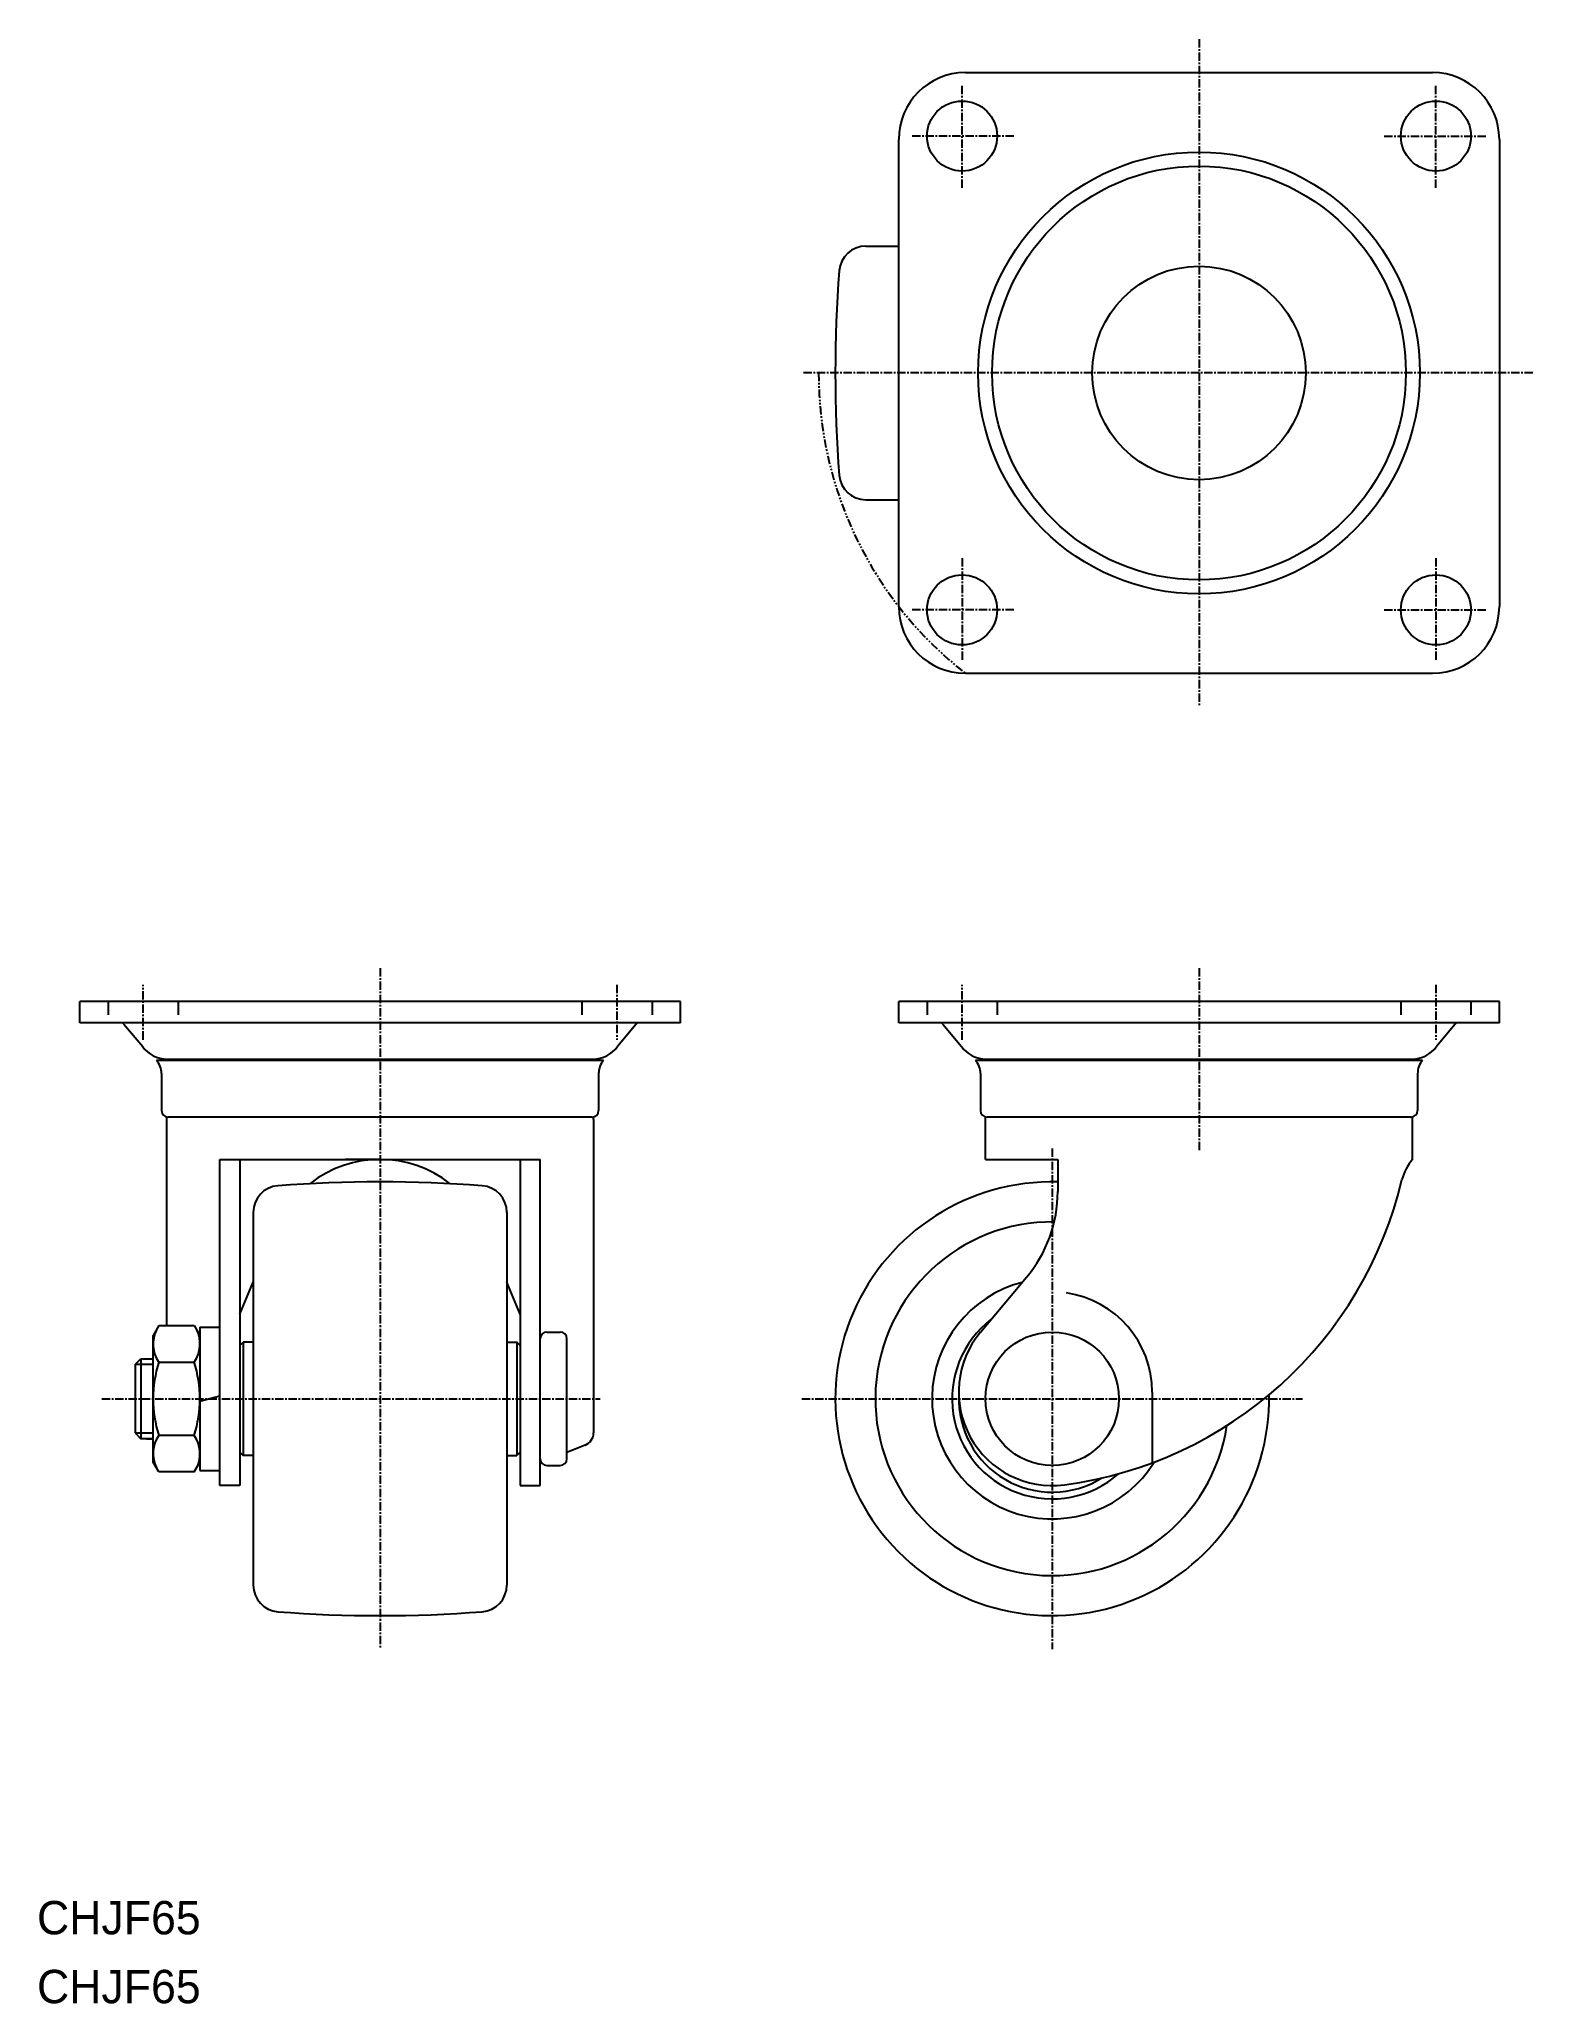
# Model space of a CAD drawing. Extents: x 0 to 224, y 0 to 294.
import ezdxf

# ---------------------------------------------------------------- set-up
doc = ezdxf.new("R2010")
doc.units = 0
for name, pattern in [('CENTER', [2, 1.25, -0.25, 0.25, -0.25]), ('DASHED', [3.5, 2, -1.5]), ('PHANTOM', [2.5, 1.25, -0.25, 0.25, -0.25, 0.25, -0.25])]:
    doc.linetypes.add(name, pattern=pattern)
doc.layers.get('0').update_dxf_attribs({"linetype": 'CONTINUOUS'})
doc.layers.add('CENTER', color=1, linetype='CENTER')

msp = doc.modelspace()

# ---------------------------------------------------------------- linework, layer by layer
at = {"color": 7, "linetype": 'CONTINUOUS'}
for p, q in [((139.11, 289.26), (209.11, 289.26)), ((129.11, 209.26), (129.11, 279.26)), ((219.11, 279.26), (219.11, 209.26)), ((124.19, 263.26), (129.11, 263.26)), ((124.19, 225.26), (129.11, 225.26)), ((139.11, 199.26), (209.11, 199.26)), ((6.4, 146.87), (6.4, 150.07)), ((96.4, 150.07), (6.4, 150.07)), ((96.4, 146.87), (96.4, 150.07)), ((129.11, 146.87), (129.11, 150.07)), ((219.11, 150.07), (129.11, 150.07)), ((219.11, 146.87), (219.11, 150.07)), ((96.4, 146.87), (6.4, 146.87)), ((13.02, 146.71), (15.83, 143.33)), ((89.78, 146.71), (86.98, 143.33)), ((219.11, 146.87), (129.11, 146.87)), ((135.73, 146.71), (138.54, 143.33)), ((212.49, 146.71), (209.68, 143.33)), ((19.47, 141.47), (83.33, 141.47)), ((21.32, 141.47), (21.06, 141.27)), ((81.49, 141.47), (81.74, 141.27)), ((141.97, 141.47), (206.04, 141.47)), ((144.03, 141.47), (143.77, 141.27)), ((204.19, 141.47), (204.45, 141.27)), ((84.9, 141.27), (17.9, 141.27)), ((18.65, 139.28), (18.65, 133.77)), ((84.15, 139.28), (84.15, 133.77)), ((207.61, 141.27), (140.61, 141.27)), ((141.36, 139.28), (141.36, 133.77)), ((206.86, 139.27), (206.86, 133.77)), ((83.15, 132.77), (19.65, 132.77)), ((142.11, 126.43), (142.11, 132.73)), ((142.11, 126.43), (142.11, 132.73)), ((205.86, 132.77), (142.36, 132.77)), ((206.11, 126.43), (206.11, 132.73)), ((19.4, 132.43), (19.4, 101.54)), ((83.4, 132.43), (83.4, 85.48)), ((27.4, 77.57), (27.4, 126.43)), ((27.4, 126.43), (75.4, 126.43)), ((30.4, 126.43), (30.4, 77.57)), ((51.4, 126.43), (46.15, 126.43)), ((51.4, 126.43), (56.66, 126.43)), ((72.4, 126.43), (72.4, 77.57)), ((75.4, 77.57), (75.4, 126.43)), ((142.11, 126.43), (152.94, 126.43)), ((152.94, 126.43), (152.94, 121.62)), ((32.4, 118.5), (32.4, 62.65)), ((70.4, 118.5), (70.4, 62.65)), ((30.4, 103.26), (32.4, 108.05)), ((72.4, 103.26), (70.4, 108.05)), ((141.39, 100.57), (148.27, 108.77)), ((18.25, 101.54), (17.4, 100.07)), ((18.25, 101.54), (23.55, 101.54)), ((23.55, 101.54), (24.4, 100.07)), ((24.4, 101.32), (27.4, 101.32)), ((24.4, 101.32), (24.4, 79.82)), ((76.4, 100.57), (78.4, 100.57)), ((17.4, 81.07), (17.4, 100.07)), ((30.4, 98.57), (30.9, 99.07)), ((30.4, 98.57), (30.4, 82.57)), ((30.9, 99.07), (30.9, 82.07)), ((32.4, 99.07), (30.9, 99.07)), ((70.4, 99.07), (71.9, 99.07)), ((71.9, 99.07), (71.9, 82.07)), ((72.4, 98.57), (71.9, 99.07)), ((72.4, 98.57), (72.4, 82.57)), ((79.4, 81.57), (79.4, 99.57)), ((14.7, 95.7), (15.58, 96.57)), ((14.7, 95.7), (14.7, 85.45)), ((15.58, 96.57), (17.4, 96.57)), ((15.58, 96.57), (15.58, 84.57)), ((16.4, 96.57), (17.4, 96.57)), ((18.25, 96.06), (23.55, 96.06)), ((167.11, 91.57), (167.11, 80.97)), ((27.4, 90.97), (24.4, 90.17)), ((14.7, 85.45), (15.58, 84.57)), ((17.4, 84.57), (15.58, 84.57)), ((16.4, 84.57), (17.4, 84.57)), ((18.25, 85.09), (23.55, 85.09)), ((30.4, 82.57), (30.9, 82.07)), ((72.4, 82.57), (71.9, 82.07)), ((82.13, 83.61), (79.4, 82.54)), ((18.25, 79.6), (17.4, 81.07)), ((23.55, 79.6), (18.25, 79.6)), ((23.55, 79.6), (24.4, 81.07)), ((24.4, 79.82), (27.4, 79.82)), ((32.4, 82.07), (30.9, 82.07)), ((70.4, 82.07), (71.9, 82.07)), ((76.4, 80.57), (78.4, 80.57)), ((30.4, 77.57), (27.4, 77.57)), ((72.4, 77.57), (75.4, 77.57))]:
    msp.add_line(p, q, dxfattribs=at)
at = {"color": 3, "linetype": 'DASHED'}
for p, q in [((10.65, 150.07), (10.65, 146.87)), ((21.15, 150.07), (21.15, 146.87)), ((81.65, 150.07), (81.65, 146.87)), ((92.15, 150.07), (92.15, 146.87)), ((133.36, 150.07), (133.36, 146.87)), ((143.86, 150.07), (143.86, 146.87)), ((204.36, 150.07), (204.36, 146.87)), ((214.86, 150.07), (214.86, 146.87))]:
    msp.add_line(p, q, dxfattribs=at)
at = {"color": 3, "linetype": 'CONTINUOUS'}
for p, q in [((17.4, 95.7), (14.7, 95.7)), ((14.7, 85.45), (17.4, 85.45))]:
    msp.add_line(p, q, dxfattribs=at)
at = {"color": 7, "linetype": 'CONTINUOUS'}
for centre, radius in [((138.61, 279.76), 5.25), ((209.61, 279.76), 5.25), ((174.11, 244.26), 33.1), ((174.11, 244.26), 31), ((174.11, 244.26), 16), ((138.61, 208.76), 5.25), ((209.61, 208.76), 5.25), ((152.11, 90.57), 10)]:
    msp.add_circle(centre, radius, dxfattribs=at)
for centre, radius, start, end in [((139.11, 279.26), 10, 90, 180), ((209.11, 279.26), 10, 0, 90), ((124.19, 259.26), 4, 90, 175.6108), ((319.61, 244.26), 200, 175.6108, 184.3892), ((124.19, 229.26), 4, 184.3892, 270), ((139.11, 209.26), 10, 180, 270), ((209.11, 209.26), 10, 270, 0), ((12.7, 146.47), 0.4, 35.9142, 90), ((90.11, 146.47), 0.4, 90, 144.0858), ((135.41, 146.47), 0.4, 35.9142, 90), ((212.81, 146.47), 0.4, 90, 144.0858), ((19.47, 145.97), 4.5, 215.9142, 270), ((83.33, 145.97), 4.5, 270, 324.0858), ((142.18, 145.97), 4.5, 215.9142, 270), ((206.04, 145.97), 4.5, 270, 324.0858), ((15.65, 139.28), 3, 0, 41.4096), ((87.15, 139.28), 3, 138.5904, 180), ((138.36, 139.28), 3, 0, 41.4096), ((209.9, 139.27), 3.04, 138.8879, 180), ((19.65, 133.77), 1, 180, 270), ((23.4, 132.43), 4, 174.7631, 180), ((83.15, 133.77), 1, 270, 0), ((79.4, 132.43), 4, 0, 5.2369), ((142.36, 133.77), 1, 180, 270), ((146.11, 132.73), 4, 179.0102, 180), ((205.86, 133.77), 1, 270, 0), ((202.11, 132.73), 4, 0, 0.9898), ((51.4, 109.43), 17, 51.823, 128.177), ((212.21, 121.26), 8, 139.7239, 164.2482), ((36.4, 118.5), 4, 94.3892, 180), ((51.4, -76.93), 200, 85.6108, 94.3892), ((66.4, 118.5), 4, 0, 85.6108), ((152.11, 90.57), 32.5, 88.5296, 1.0289), ((132.94, 121.62), 20, 320, 0), ((146.11, 137.18), 60, 277.4947, 346.7549), ((152.11, 90.57), 26.5, 89.3334, 351.2628), ((152.11, 90.57), 18, 104.4382, 328.1976), ((152.11, 91.57), 15, 0, 81.8483), ((22.26, 98.8), 4.86, 154.3842, 214.3842), ((19.55, 98.8), 4.86, 325.6158, 25.6158), ((76.4, 99.57), 1, 90, 180), ((78.4, 99.57), 1, 0, 90), ((152.11, 90.57), 15, 127.4709, 311.4771), ((152.11, 91.57), 14, 140, 277.4947), ((35.55, 90.57), 18.15, 162.412, 197.588), ((6.25, 90.57), 18.15, 342.412, 17.588), ((152.11, 90.57), 14, 177.9533, 301.9938), ((81.4, 85.48), 2, 291.4237, 0), ((22.26, 82.34), 4.86, 145.6158, 205.6158), ((19.55, 82.34), 4.86, 334.3842, 34.3842), ((76.4, 81.57), 1, 180, 270), ((78.4, 81.57), 1, 270, 0), ((36.4, 62.65), 4, 180, 265.6108), ((66.4, 62.65), 4, 274.3892, 0), ((51.4, 258.07), 200, 265.6108, 274.3892)]:
    msp.add_arc(centre, radius, start, end, dxfattribs=at)
at = {"color": 3, "linetype": 'PHANTOM'}
msp.add_arc((174.11, 244.26), 57, 180, 232.1364, dxfattribs=at)
at = {"layer": 'CENTER', "color": 1, "linetype": 'CENTER'}
for p, q in [((174.11, 294.26), (174.11, 194.26)), ((138.61, 272.01), (138.61, 287.51)), ((209.61, 272.01), (209.61, 287.51)), ((146.36, 279.76), (130.86, 279.76)), ((201.86, 279.76), (217.36, 279.76)), ((224.11, 244.26), (114.61, 244.26)), ((138.61, 216.51), (138.61, 201.01)), ((209.61, 216.51), (209.61, 201.01)), ((146.36, 208.76), (130.86, 208.76)), ((201.86, 208.76), (217.36, 208.76)), ((51.4, 155.07), (51.4, 53.07)), ((174.11, 155.07), (174.11, 127.77)), ((15.9, 144.37), (15.9, 152.57)), ((86.9, 152.57), (86.9, 144.37)), ((138.61, 144.37), (138.61, 152.57)), ((209.61, 152.57), (209.61, 144.37)), ((152.11, 128.07), (152.11, 53.07)), ((9.7, 90.57), (84.4, 90.57)), ((114.61, 90.57), (189.61, 90.57))]:
    msp.add_line(p, q, dxfattribs=at)

# ---------------------------------------------------------------- texts
for p in [(0, 10.32), (0, 0)]:
    msp.add_text('CHJF65', height=5).set_placement(p)

doc.saveas('drawing.dxf')
